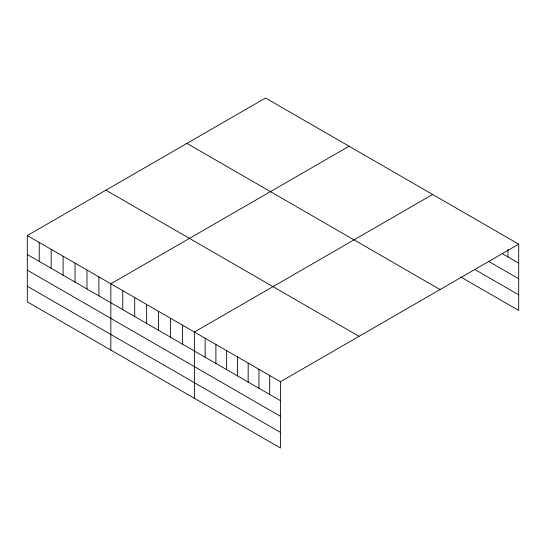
<?xml version="1.0" encoding="UTF-8"?>
<svg xmlns="http://www.w3.org/2000/svg" width="546" height="546" viewBox="0 0 546 546"><rect width="100%" height="100%" fill="white"/><g stroke="black" fill="none" stroke-linecap="round" stroke-linejoin="round"><path stroke-width="0.82" d="M27.3 235.558L280.453 381.715L280.453 447.993L27.3 301.836L27.3 235.558L265.547 98.007L518.7 244.164L518.7 310.442L460.599 276.897M349.092 146.239L110.838 283.79L110.838 350.068M432.63 194.472L194.383 332.023L194.383 398.3M280.453 381.715L518.7 244.164M502.204 253.61L518.7 263.131M488.574 261.35L518.7 278.747M475.662 269.983L518.7 294.826M186.93 143.4L440.076 289.557M105.924 190.172L359.07 336.322M27.3 254.532L280.453 400.682M27.3 270.14L280.453 416.298M27.3 286.227L280.453 432.377M507.944 249.502L507.944 256.92M269.69 375.505L269.69 394.471M258.934 369.294L258.934 388.261M248.177 363.083L248.177 382.05M237.414 356.872L237.414 375.839M226.658 350.662L226.658 369.628M215.895 344.444L215.895 363.418M205.139 338.233L205.139 357.207M182.446 325.136L182.446 344.103M170.509 318.243L170.509 337.21M158.579 311.35L158.579 330.323M146.642 304.463L146.642 323.43M134.705 297.57L134.705 316.543M122.775 290.684L122.775 309.65M98.908 276.904L98.908 295.871M86.971 270.011L86.971 288.984M75.034 263.124L75.034 282.091M63.104 256.231L63.104 275.198M51.167 249.345L51.167 268.311M39.237 242.451L39.237 261.418"/></g></svg>
